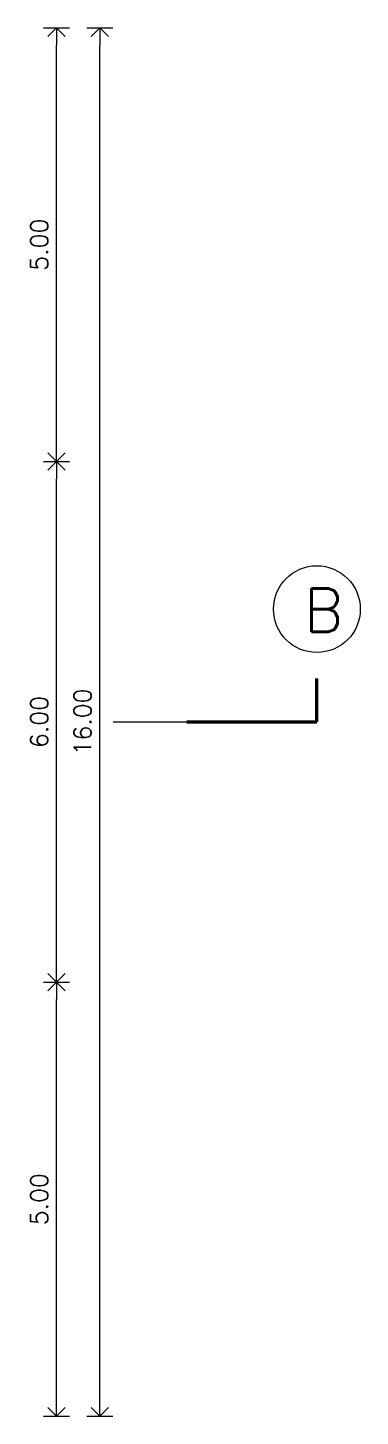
# Model space of a CAD drawing. Extents: x 1009 to 1343, y -172900 to 201.
# Drawn here: x 1289.94 to 1293.77, y 126.06 to 142.06 of the extents above; entities that cross this region are included whole.
import ezdxf

# ---------------------------------------------------------------- set-up
doc = ezdxf.new("R2010")
doc.units = 0
doc.header["$LTSCALE"] = 0.5
doc.linetypes.add('CENTER', pattern=[50.8, 31.75, -6.35, 6.35, -6.35])
doc.layers.get('0').update_dxf_attribs({"linetype": 'CONTINUOUS'})
doc.layers.get('Defpoints').update_dxf_attribs({"linetype": 'CONTINUOUS'})
for name, color, linetype, lineweight in [('Acotaciones', 9, 'CONTINUOUS', 9), ('Detalles 01', 8, 'CONTINUOUS', 9), ('Punta 02', 11, 'CONTINUOUS', 20), ('Punta 05', 52, 'CONTINUOUS', 50)]:
    doc.layers.add(name, color=color, linetype=linetype, lineweight=lineweight)
doc.styles.add('Texto 2 mm', font='simplex.shx', dxfattribs={"height": 0.2})
doc.styles.add('Texto 5 mm', font='simplex.shx', dxfattribs={"height": 0.5})
doc.dimstyles.new('Primera línea', dxfattribs={"dimscale": 0, "dimtxt": 0.2, "dimasz": 0.2, "dimexe": 0.15, "dimexo": 0, "dimgap": 0.1, "dimtad": 1, "dimzin": 4, "dimdsep": 46, "dimtxsty": 'Texto 2 mm', "dimblk": 'OPEN90', "dimcen": 2.5, "dimclrd": 256, "dimclre": 256, "dimclrt": 256, "dimadec": 0, "dimazin": 0, "dimtfac": 1, "dimtmove": 2, "dimatfit": 3, "dimldrblk": 'OPEN90', "dimfxl": 1, "dimtolj": 1, "dimtzin": 0, "dimlwd": -1, "dimlwe": -1, "dimarcsym": 0})
doc.dimstyles.new('Segunda línea', dxfattribs={"dimscale": 0, "dimtxt": 0.2, "dimasz": 0.2, "dimexe": 0.15, "dimexo": 0.5, "dimgap": 0.1, "dimtad": 1, "dimzin": 4, "dimdsep": 46, "dimtxsty": 'Texto 2 mm', "dimblk": 'OPEN90', "dimcen": 2.5, "dimclrd": 256, "dimclre": 256, "dimclrt": 256, "dimadec": 0, "dimazin": 0, "dimtfac": 1, "dimtmove": 2, "dimatfit": 3, "dimldrblk": 'OPEN90', "dimfxl": 1, "dimtolj": 1, "dimtzin": 0, "dimlwd": -1, "dimlwe": -1, "dimarcsym": 0})

# ---------------------------------------------------------------- blocks, each defined once
blk = doc.blocks.new('_Open90')
at = {"color": 0, "linetype": 'ByBlock', "lineweight": -2}
for p, q in [((0, 0), (-1, 0)), ((-0.5, 0.5), (0, 0)), ((0, 0), (-0.5, -0.5))]:
    blk.add_line(p, q, dxfattribs=at)
blk = doc.blocks.new('*D101')
at = {"layer": 'Acotaciones', "transparency": 16777216}
for p, q in [((1290.119, 131.063), (1290.419, 131.063)), ((1290.269, 126.263), (1290.269, 130.863)), ((1290.119, 126.063), (1290.419, 126.063))]:
    blk.add_line(p, q, dxfattribs=at)
at = {"layer": 'Defpoints', "color": 0, "transparency": 16777216}
for p in [(1290.119, 131.063), (1290.269, 131.063), (1290.119, 126.063)]:
    blk.add_point(p, dxfattribs=at)
at = {"layer": 'Acotaciones', "transparency": 16777216, "xscale": 0.2, "yscale": 0.2, "zscale": 0.2}
for p, rotation in [((1290.269, 131.063), 90), ((1290.269, 126.063), 270)]:
    blk.add_blockref('_Open90', p, dxfattribs=dict(at, rotation=rotation))
at = {"layer": 'Acotaciones', "transparency": 16777216, "insert": (1290.069, 128.563), "char_height": 0.2, "attachment_point": 5, "rotation": 90, "style": 'Texto 2 mm'}
blk.add_mtext('\\A1;5.00', dxfattribs=at)
blk = doc.blocks.new('*D102')
at = {"layer": 'Acotaciones', "transparency": 16777216}
for p, q in [((1290.119, 137.063), (1290.419, 137.063)), ((1290.269, 131.263), (1290.269, 136.863)), ((1290.119, 131.063), (1290.419, 131.063))]:
    blk.add_line(p, q, dxfattribs=at)
at = {"layer": 'Defpoints', "color": 0, "transparency": 16777216}
for p in [(1290.119, 137.063), (1290.269, 137.063), (1290.119, 131.063)]:
    blk.add_point(p, dxfattribs=at)
at = {"layer": 'Acotaciones', "transparency": 16777216, "xscale": 0.2, "yscale": 0.2, "zscale": 0.2}
for p, rotation in [((1290.269, 137.063), 90), ((1290.269, 131.063), 270)]:
    blk.add_blockref('_Open90', p, dxfattribs=dict(at, rotation=rotation))
at = {"layer": 'Acotaciones', "transparency": 16777216, "insert": (1290.069, 134.063), "char_height": 0.2, "attachment_point": 5, "rotation": 90, "style": 'Texto 2 mm'}
blk.add_mtext('\\A1;6.00', dxfattribs=at)
blk = doc.blocks.new('*D103')
at = {"layer": 'Acotaciones', "transparency": 16777216}
for p, q in [((1290.119, 142.063), (1290.419, 142.063)), ((1290.269, 137.263), (1290.269, 141.863)), ((1290.119, 137.063), (1290.419, 137.063))]:
    blk.add_line(p, q, dxfattribs=at)
at = {"layer": 'Defpoints', "color": 0, "transparency": 16777216}
for p in [(1290.119, 142.063), (1290.269, 142.063), (1290.119, 137.063)]:
    blk.add_point(p, dxfattribs=at)
at = {"layer": 'Acotaciones', "transparency": 16777216, "xscale": 0.2, "yscale": 0.2, "zscale": 0.2}
for p, rotation in [((1290.269, 142.063), 90), ((1290.269, 137.063), 270)]:
    blk.add_blockref('_Open90', p, dxfattribs=dict(at, rotation=rotation))
at = {"layer": 'Acotaciones', "transparency": 16777216, "insert": (1290.069, 139.563), "char_height": 0.2, "attachment_point": 5, "rotation": 90, "style": 'Texto 2 mm'}
blk.add_mtext('\\A1;5.00', dxfattribs=at)
blk = doc.blocks.new('*D104')
at = {"layer": 'Acotaciones', "transparency": 16777216}
for p, q in [((1290.619, 142.063), (1290.919, 142.063)), ((1290.769, 126.263), (1290.769, 141.863)), ((1290.619, 126.063), (1290.919, 126.063))]:
    blk.add_line(p, q, dxfattribs=at)
at = {"layer": 'Defpoints', "color": 0, "transparency": 16777216}
for p in [(1290.119, 142.063), (1290.769, 142.063), (1290.119, 126.063)]:
    blk.add_point(p, dxfattribs=at)
at = {"layer": 'Acotaciones', "transparency": 16777216, "xscale": 0.2, "yscale": 0.2, "zscale": 0.2}
for p, rotation in [((1290.769, 142.063), 90), ((1290.769, 126.063), 270)]:
    blk.add_blockref('_Open90', p, dxfattribs=dict(at, rotation=rotation))
at = {"layer": 'Acotaciones', "transparency": 16777216, "insert": (1290.569, 134.063), "char_height": 0.2, "attachment_point": 5, "rotation": 90, "style": 'Texto 2 mm'}
blk.add_mtext('\\A1;16.00', dxfattribs=at)

msp = doc.modelspace()

# ---------------------------------------------------------------- linework, layer by layer
at = {"layer": 'Detalles 01', "linetype": 'CENTER', "ltscale": 0.1}
msp.add_line((1290.922, 134.063), (1291.769, 134.063), dxfattribs=at)
at = {"layer": 'Punta 02'}
msp.add_circle((1293.269, 135.363), 0.5, dxfattribs=at)
at = {"layer": 'Punta 05'}
for p, q in [((1293.269, 134.063), (1293.269, 134.563)), ((1291.769, 134.063), (1293.269, 134.063))]:
    msp.add_line(p, q, dxfattribs=at)

# ---------------------------------------------------------------- texts
at = {"layer": 'Punta 05', "insert": (1293.121, 135.602), "char_height": 0.5, "width": 0.3999, "attachment_point": 1, "style": 'Texto 5 mm'}
msp.add_mtext('B', dxfattribs=at)

# ---------------------------------------------------------------- dimensions: what is measured, and where the dimension line sits
at = {"layer": 'Acotaciones'}
for base, p1, p2, dimstyle, picture, middle in [((1290.269, 142.063), (1290.119, 137.063), (1290.119, 142.063), 'Primera línea', '*D103', (1290.069, 139.563)), ((1290.769, 142.063), (1290.119, 126.063), (1290.119, 142.063), 'Segunda línea', '*D104', (1290.569, 134.063)), ((1290.269, 137.063), (1290.119, 131.063), (1290.119, 137.063), 'Primera línea', '*D102', (1290.069, 134.063)), ((1290.269, 131.063), (1290.119, 126.063), (1290.119, 131.063), 'Primera línea', '*D101', (1290.069, 128.563))]:
    dim = msp.add_linear_dim(base=base, p1=p1, p2=p2, angle=90, dimstyle=dimstyle, override={"dimscale": 1}, dxfattribs=at)
    dim.commit()
    dim.dimension.update_dxf_attribs({"geometry": picture, "text_midpoint": middle})

doc.saveas('drawing.dxf')
